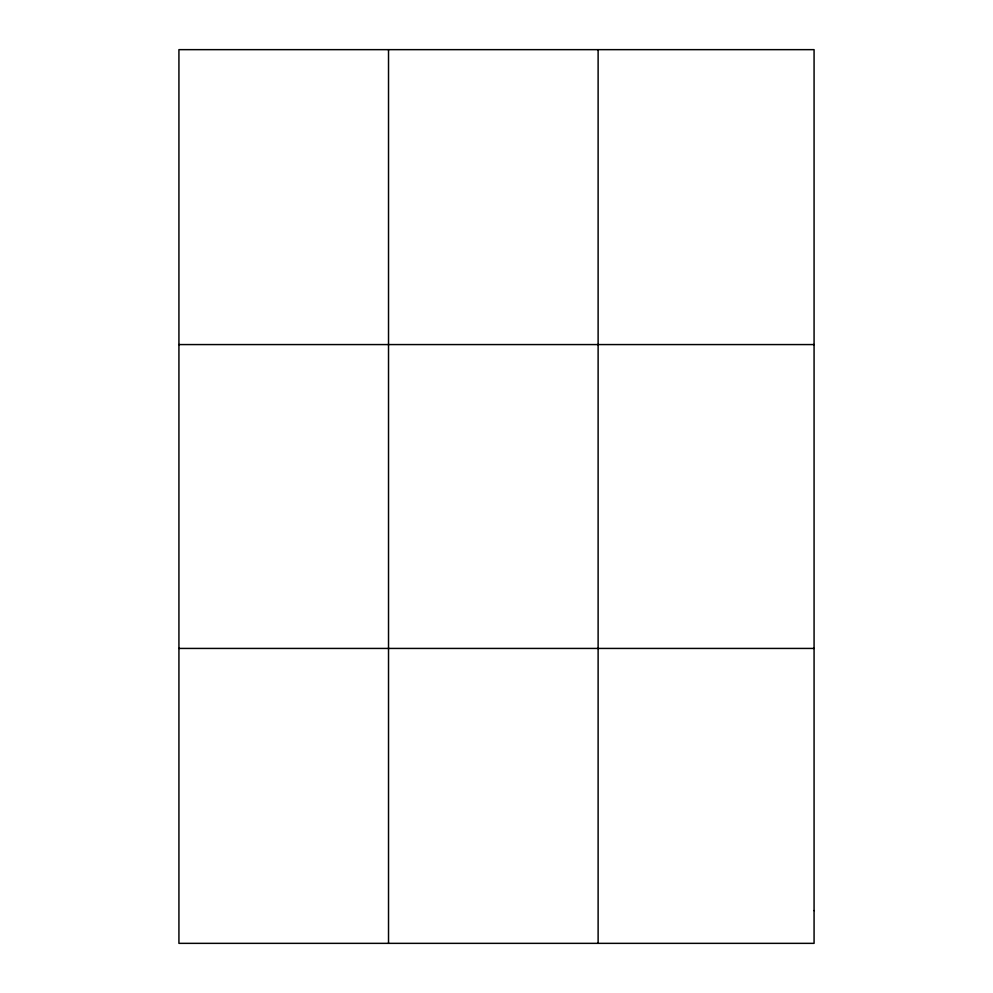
<?xml version="1.0" encoding="UTF-8"?>
<svg xmlns="http://www.w3.org/2000/svg" width="993" height="993" viewBox="0 0 993 993"><rect width="100%" height="100%" fill="white"/><g stroke="black" fill="none" stroke-linecap="round" stroke-linejoin="round"><path stroke-width="1.49" d="M388.524 943.35L388.524 49.65M598.121 943.35L598.121 49.65M178.926 344.571L814.074 344.571M178.926 648.429L814.074 648.429M814.074 910.581L814.074 943.35L178.926 943.35L178.926 49.65L814.074 49.65L814.074 910.581"/></g></svg>
